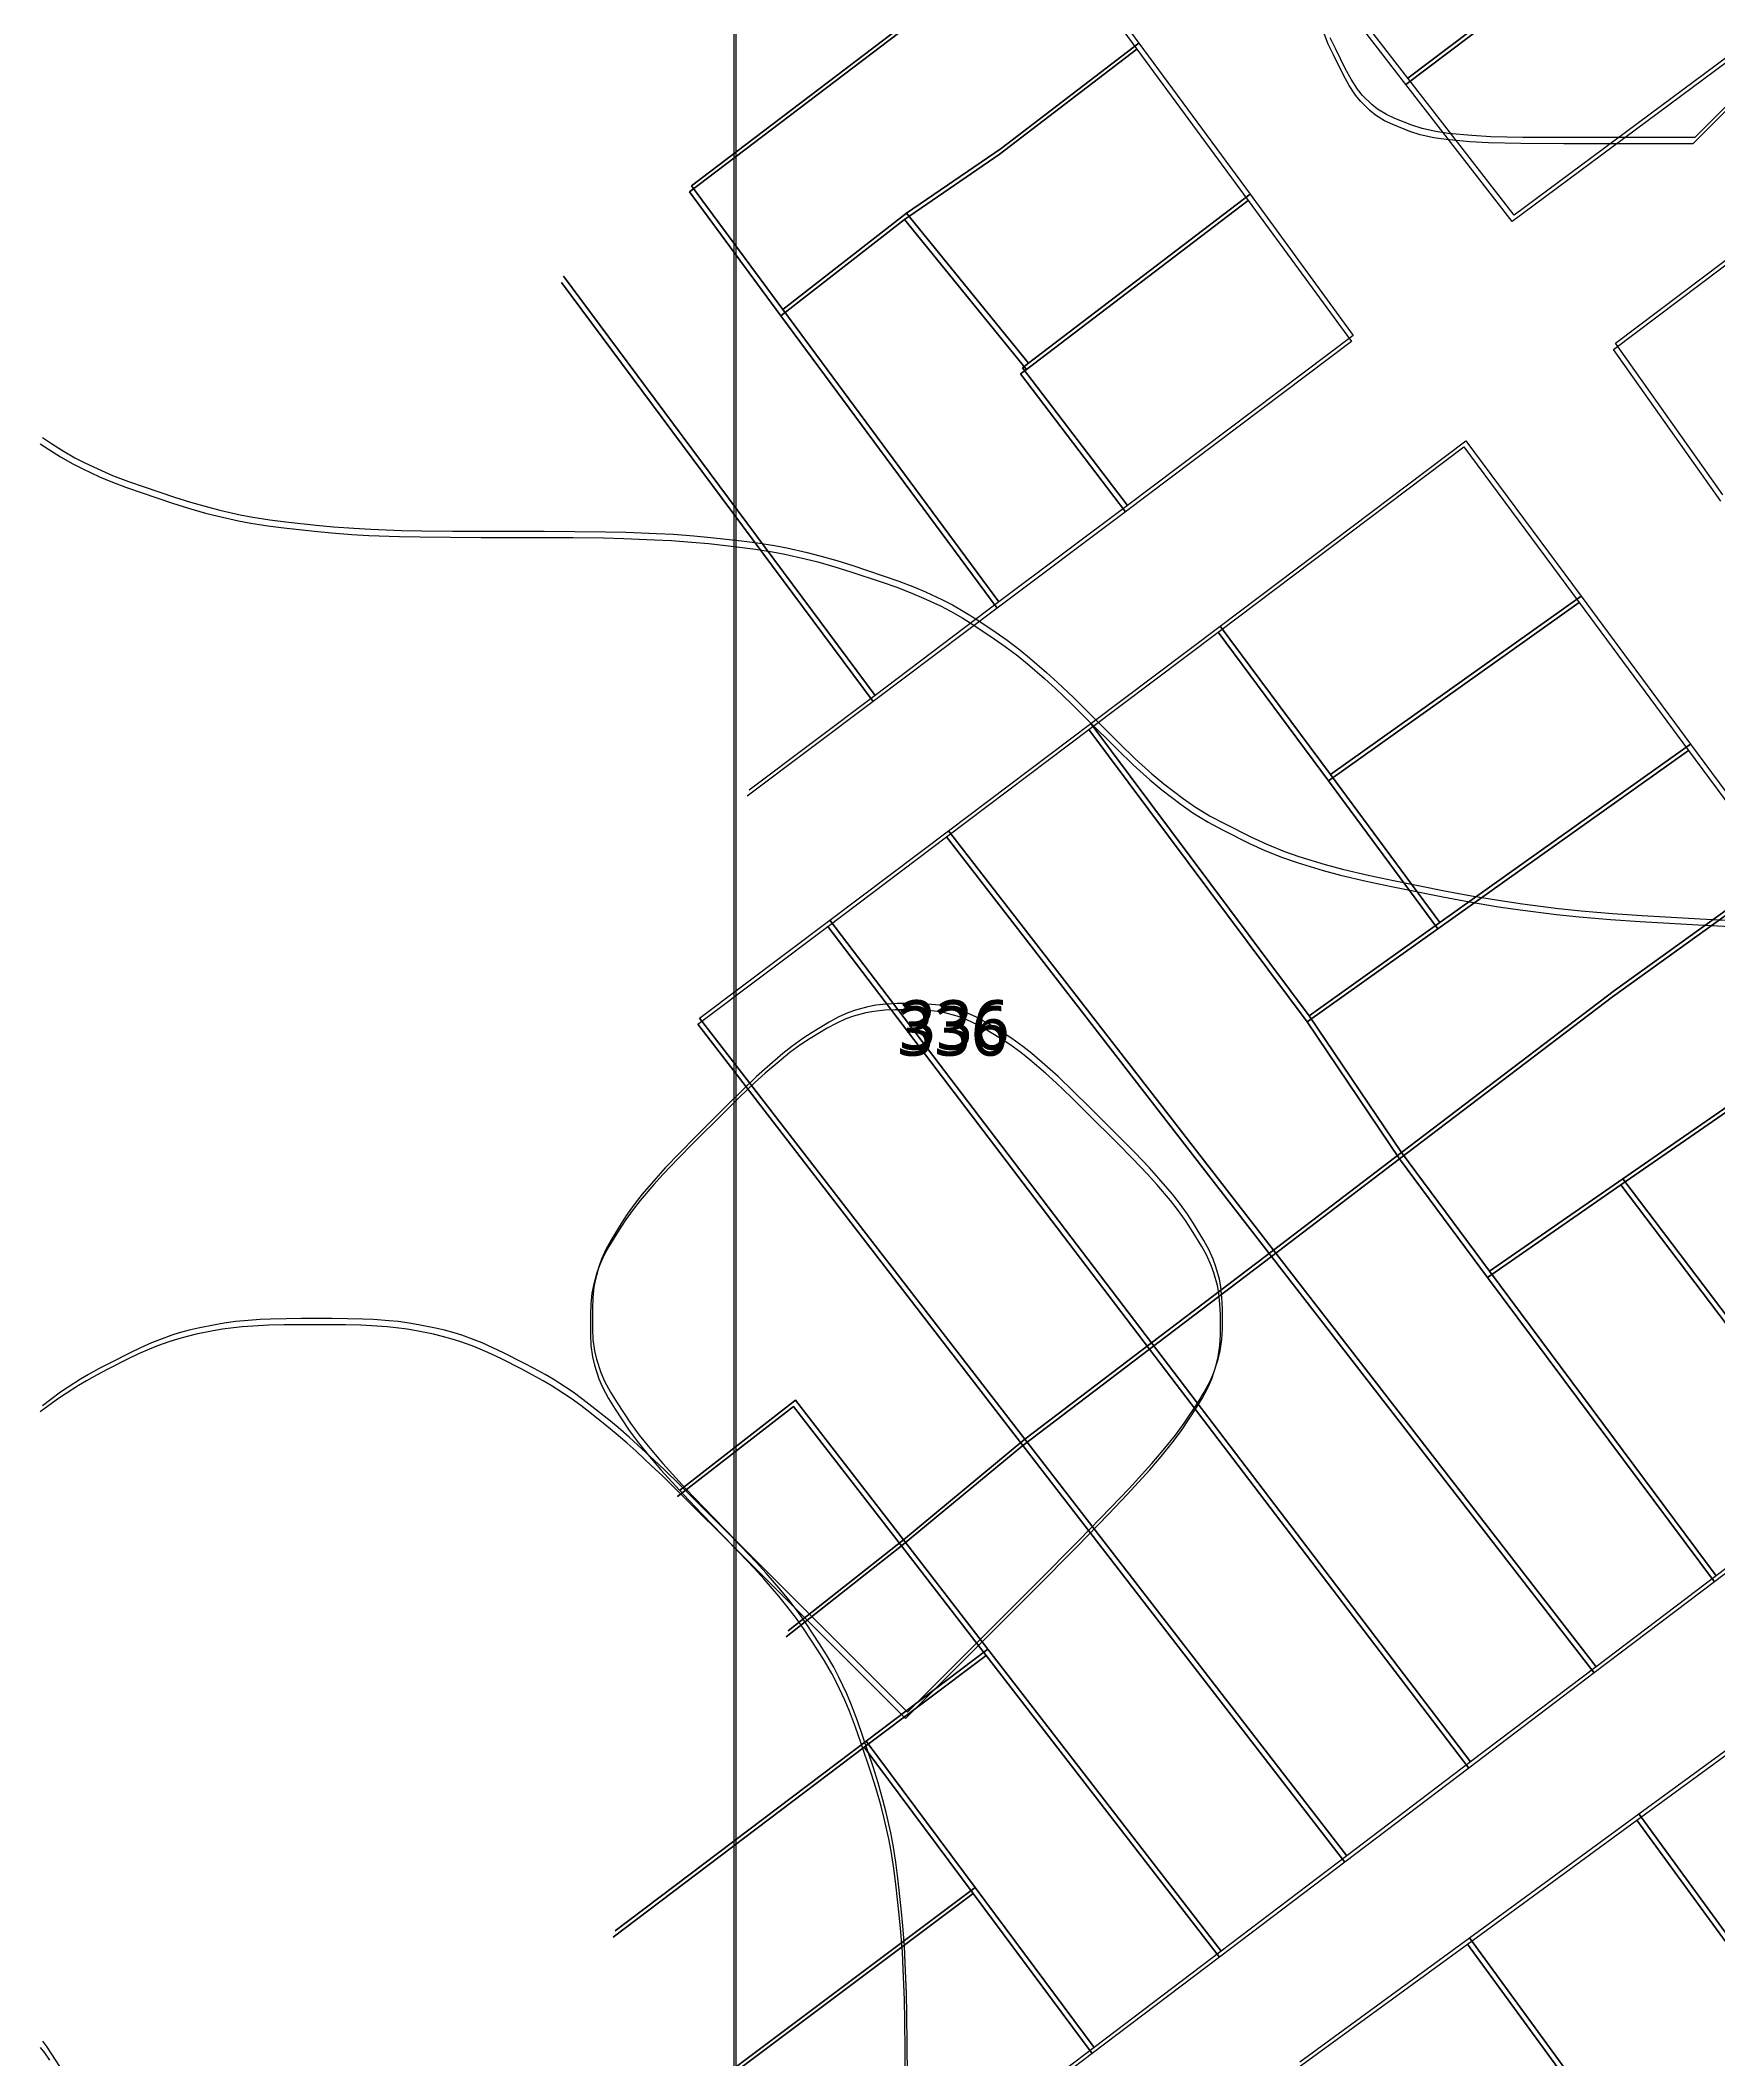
# Model space of a CAD drawing. Header units: metres. Extents: x -1097 to 1588, y -185 to 884.
# Drawn here: x -19.4 to 108.5, y 132.9 to 286.8 of the extents above; entities that cross this region are included whole.
import ezdxf

# ---------------------------------------------------------------- set-up
doc = ezdxf.new("R2010")
doc.units = ezdxf.units.M
for name, color, linetype in [('MUROS', 7, 'Continuous'), ('TERRENO', 188, 'Continuous'), ('VISTA LEJOS', 7, 'Continuous')]:
    doc.layers.add(name, color=color, linetype=linetype)

msp = doc.modelspace()

# ---------------------------------------------------------------- linework, layer by layer
at = {"layer": 'MUROS'}
for points in [[(33.52, 763.48), (1528.87, 763.48), (1528.87, 84.2), (33.52, 84.2)], [(33.67, 763.95), (1529.02, 763.95), (1529.02, 84.67), (33.67, 84.67)]]:
    msp.add_lwpolyline(points, close=True, dxfattribs=at)
at = {"layer": 'TERRENO'}
for points in [[(116.39, 288.76), (106.56, 278.93), (106.56, 278.93), (96.73, 278.93), (93.45, 278.95), (91, 279.01), (89.58, 279.08), (87.77, 279.25), (86.82, 279.39), (85.78, 279.62), (85, 279.87), (83.71, 280.39), (83.06, 280.69), (82.39, 281.1), (81.94, 281.46), (81.25, 282.15), (80.86, 282.63), (80.37, 283.38), (79.95, 284.15), (79.17, 285.71), (78.78, 286.53), (78.41, 287.45)], [(-19.36, 256.07), (-18.67, 255.61), (-17.83, 255.08), (-16.88, 254.53), (-16.13, 254.15), (-14.84, 253.55), (-14, 253.19), (-12.79, 252.73), (-11.61, 252.32), (-9.28, 251.54), (-8.07, 251.15), (-6.77, 250.78), (-5.82, 250.54), (-4.27, 250.19), (-3.32, 250.01), (-2.02, 249.81), (-0.81, 249.66), (1.52, 249.4), (2.82, 249.27), (4.37, 249.16), (5.67, 249.09), (8, 249), (9.56, 248.97), (11.89, 248.94), (14.22, 248.93), (18.89, 248.93), (21.22, 248.92), (23.55, 248.89), (25.11, 248.85), (27.44, 248.76), (28.74, 248.7), (30.29, 248.58), (31.59, 248.46), (33.92, 248.2), (35.13, 248.04), (36.43, 247.84), (37.38, 247.66), (38.93, 247.31), (39.88, 247.07), (41.18, 246.7), (42.39, 246.32), (44.72, 245.54), (45.9, 245.13), (47.11, 244.67), (47.95, 244.31), (49.24, 243.71), (49.99, 243.32), (50.94, 242.77), (51.78, 242.25), (53.33, 241.21), (54.17, 240.62), (55.12, 239.9), (55.87, 239.29), (57.16, 238.17), (58, 237.41), (59.21, 236.26), (60.39, 235.09), (62.72, 232.76), (63.92, 231.6), (65.19, 230.45), (66.1, 229.69), (67.57, 228.57), (68.45, 227.95), (69.63, 227.23), (70.72, 226.65), (72.79, 225.61), (73.94, 225.08), (75.29, 224.53), (76.4, 224.15), (78.39, 223.54), (79.71, 223.19), (81.66, 222.73), (83.61, 222.32), (87.5, 221.54), (89.54, 221.15), (91.75, 220.78), (93.41, 220.54), (96.18, 220.19), (97.9, 220.01), (100.29, 219.81), (102.55, 219.66), (106.96, 219.4), (109.43, 219.27)], [(46.56, 131.26), (46.55, 133.59), (46.52, 135.92), (46.48, 137.48), (46.39, 139.81), (46.33, 141.11), (46.21, 142.66), (46.09, 143.96), (45.83, 146.29), (45.67, 147.5), (45.47, 148.8), (45.29, 149.75), (44.94, 151.3), (44.7, 152.25), (44.33, 153.55), (43.94, 154.76), (43.17, 157.09), (42.75, 158.27), (42.29, 159.48), (41.94, 160.32), (41.33, 161.61), (40.95, 162.36), (40.4, 163.31), (39.87, 164.15), (38.84, 165.7), (38.25, 166.54), (37.53, 167.49), (36.92, 168.24), (35.79, 169.53), (35.04, 170.37), (33.88, 171.58), (32.72, 172.76), (30.39, 175.09), (29.22, 176.25), (28.04, 177.41), (27.24, 178.16), (26.03, 179.29), (25.35, 179.9), (24.51, 180.62), (23.8, 181.21), (22.51, 182.24), (21.83, 182.77), (21.08, 183.32), (20.51, 183.7), (19.56, 184.31), (18.96, 184.66), (18.13, 185.12), (17.33, 185.54), (15.78, 186.32), (14.98, 186.7), (14.15, 187.07), (13.55, 187.31), (12.6, 187.66), (12.03, 187.84), (11.28, 188.04), (10.6, 188.2), (9.31, 188.46), (8.6, 188.58), (7.76, 188.7), (7.08, 188.76), (5.87, 188.85), (5.07, 188.89), (3.89, 188.92), (2.72, 188.93), (0.39, 188.93), (-0.78, 188.92), (-1.96, 188.89), (-2.76, 188.85), (-3.97, 188.76), (-4.65, 188.7), (-5.49, 188.58), (-6.2, 188.46), (-7.49, 188.2), (-8.17, 188.04), (-8.92, 187.84), (-9.49, 187.66), (-10.44, 187.31), (-11.04, 187.07), (-11.87, 186.7), (-12.67, 186.32), (-14.22, 185.54), (-15.02, 185.12), (-15.85, 184.66), (-16.45, 184.31), (-17.4, 183.7), (-17.97, 183.32), (-18.72, 182.77), (-19.36, 182.28)], [(-19.36, 133.86), (-19.05, 133.45), (-18.67, 132.88)]]:
    msp.add_lwpolyline(points, dxfattribs=at)
msp.add_lwpolyline([(46.56, 158.93), (56.39, 168.76), (59.65, 172.04), (62.07, 174.52), (63.45, 175.98), (65.18, 177.88), (66.06, 178.89), (66.99, 180.05), (67.64, 180.95), (68.67, 182.5), (69.17, 183.31), (69.63, 184.17), (69.9, 184.81), (70.25, 185.84), (70.4, 186.48), (70.52, 187.34), (70.56, 188.15), (70.56, 189.7), (70.53, 190.5), (70.44, 191.34), (70.33, 191.93), (70.07, 192.88), (69.87, 193.45), (69.52, 194.2), (69.15, 194.88), (68.37, 196.17), (67.91, 196.88), (67.3, 197.72), (66.75, 198.4), (65.72, 199.61), (65, 200.41), (63.87, 201.59), (62.72, 202.76), (60.39, 205.09), (59.22, 206.25), (58.04, 207.37), (57.24, 208.09), (56.03, 209.13), (55.35, 209.67), (54.51, 210.28), (53.8, 210.74), (52.51, 211.52), (51.83, 211.89), (51.08, 212.24), (50.51, 212.44), (49.56, 212.7), (48.97, 212.81), (48.13, 212.9), (47.33, 212.93), (45.78, 212.93), (44.98, 212.9), (44.15, 212.81), (43.55, 212.7), (42.6, 212.44), (42.03, 212.24), (41.29, 211.89), (40.6, 211.52), (39.31, 210.74), (38.6, 210.28), (37.76, 209.67), (37.08, 209.13), (35.87, 208.09), (35.07, 207.37), (33.89, 206.25), (32.72, 205.09), (30.39, 202.76), (29.24, 201.59), (28.11, 200.41), (27.39, 199.61), (26.36, 198.4), (25.81, 197.72), (25.21, 196.88), (24.74, 196.17), (23.97, 194.88), (23.59, 194.2), (23.25, 193.45), (23.05, 192.88), (22.79, 191.93), (22.67, 191.34), (22.58, 190.5), (22.56, 189.7), (22.56, 188.15), (22.59, 187.34), (22.71, 186.48), (22.86, 185.84), (23.21, 184.81), (23.48, 184.17), (23.94, 183.31), (24.44, 182.5), (25.47, 180.95), (26.13, 180.05), (27.05, 178.89), (27.93, 177.88), (29.66, 175.98), (31.04, 174.52), (33.46, 172.04), (36.73, 168.76), (46.56, 158.93)], close=True, dxfattribs=at)
at = {"layer": 'VISTA LEJOS'}
for points in [[(33.52, 84.2), (33.52, 763.48)], [(33.67, 84.67), (33.67, 763.95)], [(84.7, 283.45), (103.79, 297.89)], [(103.79, 297.89), (84.7, 283.45)], [(84.85, 283.92), (103.94, 298.36)], [(103.94, 298.36), (84.85, 283.92)], [(30.11, 275.26), (57.1, 295.8)], [(57.1, 295.8), (30.11, 275.26)], [(30.26, 275.73), (57.26, 296.26)], [(57.26, 296.26), (30.26, 275.73)], [(57.1, 295.8), (64.2, 286.14)], [(57.26, 296.26), (64.35, 286.61)], [(84.7, 283.45), (76.14, 294.55)], [(84.85, 283.92), (76.29, 295.01)], [(116.39, 288.76), (106.56, 278.93), (106.56, 278.93), (96.73, 278.93), (93.45, 278.95), (91, 279.01), (89.58, 279.08), (87.77, 279.25), (86.82, 279.39), (85.78, 279.62), (85, 279.87), (83.71, 280.39), (83.06, 280.69), (82.39, 281.1), (81.94, 281.46), (81.25, 282.15), (80.86, 282.63), (80.37, 283.38), (79.95, 284.15), (79.17, 285.71), (78.78, 286.53), (78.41, 287.45)], [(116.54, 289.23), (106.71, 279.4), (106.71, 279.4), (96.88, 279.4), (93.6, 279.42), (91.16, 279.47), (89.73, 279.55), (87.92, 279.72), (86.97, 279.86), (85.93, 280.09), (85.16, 280.34), (83.86, 280.86), (83.21, 281.16), (82.54, 281.57), (82.09, 281.93), (81.4, 282.62), (81.01, 283.1), (80.52, 283.85), (80.1, 284.62), (79.32, 286.18), (78.93, 287)], [(64.35, 286.61), (53.85, 278.58)], [(53.85, 278.58), (64.35, 286.61)], [(64.35, 286.61), (72.82, 275.08)], [(111.64, 287.01), (92.79, 273.01)], [(111.79, 287.48), (92.94, 273.48)], [(64.2, 286.14), (53.7, 278.11)], [(53.7, 278.11), (64.2, 286.14)], [(64.2, 286.14), (72.67, 274.61)], [(92.79, 273.01), (84.7, 283.45)], [(92.94, 273.48), (84.85, 283.92)], [(53.85, 278.58), (46.63, 273.64)], [(46.63, 273.64), (53.85, 278.58)], [(53.85, 278.58), (53.85, 278.58)], [(53.7, 278.11), (46.48, 273.17)], [(46.48, 273.17), (53.7, 278.11)], [(53.7, 278.11), (53.7, 278.11)], [(100.66, 263.73), (118.82, 277.42)], [(37.23, 266.3), (30.26, 275.73)], [(30.26, 275.73), (30.26, 275.73)], [(30.26, 275.73), (37.23, 266.3)], [(100.51, 263.26), (118.67, 276.95)], [(37.07, 265.83), (30.11, 275.26)], [(30.11, 275.26), (30.11, 275.26)], [(30.11, 275.26), (37.07, 265.83)], [(55.79, 261.73), (72.67, 274.61)], [(72.67, 274.61), (55.79, 261.73)], [(55.94, 262.2), (72.82, 275.08)], [(72.82, 275.08), (55.94, 262.2)], [(72.67, 274.61), (80.54, 263.86)], [(72.82, 275.08), (80.69, 264.33)], [(46.48, 273.17), (37.07, 265.83)], [(37.07, 265.83), (46.48, 273.17)], [(46.63, 273.64), (37.23, 266.3)], [(37.23, 266.3), (46.63, 273.64)], [(46.48, 273.17), (55.79, 261.73)], [(46.48, 273.17), (46.48, 273.17)], [(55.79, 261.73), (46.48, 273.17)], [(46.63, 273.64), (55.94, 262.2)], [(46.63, 273.64), (46.63, 273.64)], [(55.94, 262.2), (46.63, 273.64)], [(92.79, 273.01), (92.79, 273.01)], [(92.94, 273.48), (92.94, 273.48)], [(20.36, 268.36), (44.1, 236.42)], [(44.1, 236.42), (20.36, 268.36)], [(20.51, 268.83), (44.26, 236.89)], [(44.26, 236.89), (20.51, 268.83)], [(37.23, 266.3), (53.69, 244.01)], [(37.23, 266.3), (37.23, 266.3)], [(53.69, 244.01), (37.23, 266.3)], [(37.07, 265.83), (53.54, 243.54)], [(37.07, 265.83), (37.07, 265.83)], [(53.54, 243.54), (37.07, 265.83)], [(80.54, 263.86), (63.32, 250.89)], [(80.69, 264.33), (63.48, 251.36)], [(108.7, 251.7), (100.51, 263.26)], [(108.85, 252.17), (100.66, 263.73)], [(55.79, 261.73), (55.32, 261.39)], [(55.32, 261.39), (55.79, 261.73)], [(55.94, 262.2), (55.48, 261.86)], [(55.48, 261.86), (55.94, 262.2)], [(55.48, 261.86), (63.48, 251.36)], [(63.48, 251.36), (55.48, 261.86)], [(55.32, 261.39), (63.32, 250.89)], [(63.32, 250.89), (55.32, 261.39)], [(-19.36, 256.07), (-18.67, 255.61), (-17.83, 255.08), (-16.88, 254.53), (-16.13, 254.15), (-14.84, 253.55), (-14, 253.19), (-12.79, 252.73), (-11.61, 252.32), (-9.28, 251.54), (-8.07, 251.15), (-6.77, 250.78), (-5.82, 250.54), (-4.27, 250.19), (-3.32, 250.01), (-2.02, 249.81), (-0.81, 249.66), (1.52, 249.4), (2.82, 249.27), (4.37, 249.16), (5.67, 249.09), (8, 249), (9.56, 248.97), (11.89, 248.94), (14.22, 248.93), (18.89, 248.93), (21.22, 248.92), (23.55, 248.89), (25.11, 248.85), (27.44, 248.76), (28.74, 248.7), (30.29, 248.58), (31.59, 248.46), (33.92, 248.2), (35.13, 248.04), (36.43, 247.84), (37.38, 247.66), (38.93, 247.31), (39.88, 247.07), (41.18, 246.7), (42.39, 246.32), (44.72, 245.54), (45.9, 245.13), (47.11, 244.67), (47.95, 244.31), (49.24, 243.71), (49.99, 243.32), (50.94, 242.77), (51.78, 242.25), (53.33, 241.21), (54.17, 240.62), (55.12, 239.9), (55.87, 239.29), (57.16, 238.17), (58, 237.41), (59.21, 236.26), (60.39, 235.09), (62.72, 232.76), (63.92, 231.6), (65.19, 230.45), (66.1, 229.69), (67.57, 228.57), (68.45, 227.95), (69.63, 227.23), (70.72, 226.65), (72.79, 225.61), (73.94, 225.08), (75.29, 224.53), (76.4, 224.15), (78.39, 223.54), (79.71, 223.19), (81.66, 222.73), (83.61, 222.32), (87.5, 221.54), (89.54, 221.15), (91.75, 220.78), (93.41, 220.54), (96.18, 220.19), (97.9, 220.01), (100.29, 219.81), (102.55, 219.66), (106.96, 219.4), (109.43, 219.27)], [(-19.2, 256.54), (-18.52, 256.08), (-17.68, 255.55), (-16.73, 255), (-15.98, 254.62), (-14.69, 254.02), (-13.85, 253.66), (-12.64, 253.2), (-11.46, 252.79), (-9.13, 252.01), (-7.92, 251.62), (-6.62, 251.25), (-5.67, 251.01), (-4.12, 250.66), (-3.17, 250.48), (-1.87, 250.28), (-0.66, 250.13), (1.67, 249.87), (2.97, 249.74), (4.52, 249.63), (5.82, 249.56), (8.15, 249.47), (9.71, 249.44), (12.04, 249.41), (14.37, 249.4), (19.04, 249.4), (21.37, 249.39), (23.7, 249.36), (25.26, 249.32), (27.59, 249.23), (28.89, 249.17), (30.44, 249.05), (31.74, 248.93), (34.07, 248.67), (35.28, 248.51), (36.58, 248.31), (37.53, 248.13), (39.08, 247.78), (40.03, 247.54), (41.33, 247.17), (42.54, 246.79), (44.87, 246.01), (46.05, 245.6), (47.26, 245.13), (48.1, 244.78), (49.39, 244.17), (50.14, 243.79), (51.09, 243.24), (51.93, 242.72), (53.48, 241.68), (54.32, 241.09), (55.27, 240.37), (56.02, 239.76), (57.31, 238.64), (58.15, 237.88), (59.36, 236.73), (60.54, 235.56), (62.87, 233.23), (64.07, 232.07), (65.34, 230.92), (66.25, 230.16), (67.72, 229.04), (68.6, 228.42), (69.79, 227.7), (70.87, 227.12), (72.94, 226.08), (74.09, 225.55), (75.44, 225), (76.55, 224.62), (78.54, 224.01), (79.86, 223.66), (81.81, 223.2), (83.76, 222.79), (87.65, 222.01), (89.69, 221.62), (91.9, 221.25), (93.57, 221.01), (96.33, 220.66), (98.05, 220.48), (100.44, 220.28), (102.7, 220.13), (107.11, 219.87), (109.58, 219.74)], [(70.39, 241.7), (89.11, 255.83)], [(70.54, 242.17), (89.26, 256.3)], [(89.11, 255.83), (97.89, 243.98)], [(89.26, 256.3), (98.04, 244.45)], [(63.32, 250.89), (53.54, 243.54)], [(63.48, 251.36), (53.69, 244.01)], [(63.32, 250.89), (63.32, 250.89)], [(63.48, 251.36), (63.48, 251.36)], [(53.54, 243.54), (44.1, 236.42)], [(53.69, 244.01), (44.26, 236.89)], [(78.79, 230.39), (97.89, 243.98)], [(97.89, 243.98), (78.79, 230.39)], [(78.94, 230.86), (98.04, 244.45)], [(98.04, 244.45), (78.94, 230.86)], [(97.89, 243.98), (106.23, 232.7)], [(97.89, 243.98), (97.89, 243.98)], [(98.04, 244.45), (106.38, 233.17)], [(98.04, 244.45), (98.04, 244.45)], [(60.54, 234.29), (70.39, 241.7)], [(60.69, 234.76), (70.54, 242.17)], [(70.39, 241.7), (78.79, 230.39)], [(78.79, 230.39), (70.39, 241.7)], [(70.39, 241.7), (70.39, 241.7)], [(70.54, 242.17), (78.94, 230.86)], [(78.94, 230.86), (70.54, 242.17)], [(70.54, 242.17), (70.54, 242.17)], [(44.1, 236.42), (34.51, 229.2)], [(44.26, 236.89), (34.66, 229.67)], [(49.7, 226.11), (60.54, 234.29)], [(49.85, 226.58), (60.69, 234.76)], [(60.54, 234.29), (77.17, 212.01)], [(77.17, 212.01), (60.54, 234.29)], [(60.69, 234.76), (77.32, 212.48)], [(77.32, 212.48), (60.69, 234.76)], [(87.14, 219.11), (106.23, 232.7)], [(106.23, 232.7), (87.14, 219.11)], [(87.29, 219.58), (106.38, 233.17)], [(106.38, 233.17), (87.29, 219.58)], [(106.23, 232.7), (113.29, 223.17)], [(106.38, 233.17), (113.44, 223.64)], [(78.94, 230.86), (87.29, 219.58)], [(87.29, 219.58), (78.94, 230.86)], [(78.94, 230.86), (78.94, 230.86)], [(78.79, 230.39), (87.14, 219.11)], [(87.14, 219.11), (78.79, 230.39)], [(78.79, 230.39), (78.79, 230.39)], [(40.79, 219.76), (49.85, 226.58)], [(49.85, 226.58), (74.6, 194.61)], [(74.6, 194.61), (49.85, 226.58)], [(49.85, 226.58), (49.85, 226.58)], [(40.64, 219.29), (49.7, 226.11)], [(49.7, 226.11), (74.45, 194.14)], [(74.45, 194.14), (49.7, 226.11)], [(49.7, 226.11), (49.7, 226.11)], [(100.45, 213.92), (113.29, 223.17)], [(113.29, 223.17), (100.45, 213.92)], [(100.6, 214.39), (113.44, 223.64)], [(113.44, 223.64), (100.6, 214.39)], [(30.73, 211.83), (40.64, 219.29)], [(30.88, 212.3), (40.79, 219.76)], [(40.64, 219.29), (65.17, 187.08)], [(65.17, 187.08), (40.64, 219.29)], [(40.64, 219.29), (40.64, 219.29)], [(40.79, 219.76), (65.32, 187.55)], [(65.32, 187.55), (40.79, 219.76)], [(40.79, 219.76), (40.79, 219.76)], [(77.17, 212.01), (87.14, 219.11)], [(87.14, 219.11), (77.17, 212.01)], [(77.32, 212.48), (87.29, 219.58)], [(87.29, 219.58), (77.32, 212.48)], [(84.2, 201.58), (100.45, 213.92)], [(100.45, 213.92), (84.2, 201.58)], [(84.35, 202.05), (100.6, 214.39)], [(100.6, 214.39), (84.35, 202.05)], [(84.35, 202.05), (77.32, 212.48)], [(77.32, 212.48), (77.32, 212.48)], [(77.32, 212.48), (84.35, 202.05)], [(101.07, 199.58), (120.7, 213.17)], [(120.7, 213.17), (101.07, 199.58)], [(101.22, 200.05), (120.85, 213.64)], [(120.85, 213.64), (101.22, 200.05)], [(30.73, 211.83), (55.51, 179.73)], [(55.51, 179.73), (30.73, 211.83)], [(30.73, 211.83), (30.73, 211.83)], [(30.88, 212.3), (55.66, 180.2)], [(55.66, 180.2), (30.88, 212.3)], [(30.88, 212.3), (30.88, 212.3)], [(84.2, 201.58), (77.17, 212.01)], [(77.17, 212.01), (77.17, 212.01)], [(77.17, 212.01), (84.2, 201.58)], [(74.6, 194.61), (84.35, 202.05)], [(84.35, 202.05), (74.6, 194.61)], [(84.35, 202.05), (91.07, 193.01)], [(91.07, 193.01), (84.35, 202.05)], [(74.45, 194.14), (84.2, 201.58)], [(84.2, 201.58), (74.45, 194.14)], [(84.2, 201.58), (90.92, 192.54)], [(90.92, 192.54), (84.2, 201.58)], [(90.92, 192.54), (101.07, 199.58)], [(101.07, 199.58), (90.92, 192.54)], [(91.07, 193.01), (101.22, 200.05)], [(101.22, 200.05), (91.07, 193.01)], [(101.07, 199.58), (109.17, 188.89)], [(109.17, 188.89), (101.07, 199.58)], [(101.07, 199.58), (101.07, 199.58)], [(101.22, 200.05), (109.32, 189.36)], [(109.32, 189.36), (101.22, 200.05)], [(101.22, 200.05), (101.22, 200.05)], [(65.17, 187.08), (74.45, 194.14)], [(74.45, 194.14), (65.17, 187.08)], [(65.32, 187.55), (74.6, 194.61)], [(74.6, 194.61), (65.32, 187.55)], [(74.45, 194.14), (99.04, 162.39)], [(99.04, 162.39), (74.45, 194.14)], [(74.45, 194.14), (74.45, 194.14)], [(74.6, 194.61), (99.19, 162.86)], [(99.19, 162.86), (74.6, 194.61)], [(74.6, 194.61), (74.6, 194.61)], [(108.2, 169.33), (90.92, 192.54)], [(90.92, 192.54), (90.92, 192.54)], [(90.92, 192.54), (108.2, 169.33)], [(108.35, 169.8), (91.07, 193.01)], [(91.07, 193.01), (91.07, 193.01)], [(91.07, 193.01), (108.35, 169.8)], [(46.71, 131.73), (46.7, 134.06), (46.67, 136.39), (46.63, 137.95), (46.54, 140.28), (46.48, 141.58), (46.36, 143.13), (46.24, 144.43), (45.98, 146.76), (45.82, 147.97), (45.62, 149.27), (45.44, 150.22), (45.09, 151.77), (44.85, 152.72), (44.48, 154.02), (44.1, 155.23), (43.32, 157.56), (42.9, 158.74), (42.44, 159.95), (42.09, 160.79), (41.48, 162.08), (41.1, 162.83), (40.55, 163.78), (40.02, 164.62), (38.99, 166.17), (38.4, 167.01), (37.68, 167.96), (37.07, 168.71), (35.94, 170), (35.19, 170.84), (34.03, 172.05), (32.87, 173.23), (30.54, 175.56), (29.37, 176.72), (28.19, 177.88), (27.39, 178.63), (26.18, 179.76), (25.5, 180.37), (24.66, 181.09), (23.95, 181.68), (22.66, 182.71), (21.98, 183.24), (21.23, 183.79), (20.66, 184.17), (19.71, 184.78), (19.12, 185.13), (18.28, 185.59), (17.48, 186.01), (15.93, 186.78), (15.13, 187.17), (14.3, 187.54), (13.7, 187.78), (12.75, 188.13), (12.18, 188.31), (11.44, 188.51), (10.75, 188.67), (9.46, 188.93), (8.75, 189.05), (7.91, 189.17), (7.23, 189.23), (6.02, 189.32), (5.22, 189.36), (4.04, 189.39), (2.87, 189.4), (0.54, 189.4), (-0.63, 189.39), (-1.81, 189.36), (-2.61, 189.32), (-3.82, 189.23), (-4.5, 189.17), (-5.34, 189.05), (-6.05, 188.93), (-7.34, 188.67), (-8.02, 188.51), (-8.77, 188.31), (-9.34, 188.13), (-10.29, 187.78), (-10.88, 187.54), (-11.72, 187.17), (-12.52, 186.78), (-14.07, 186.01), (-14.87, 185.59), (-15.7, 185.13), (-16.3, 184.78), (-17.25, 184.17), (-17.82, 183.79), (-18.56, 183.24), (-19.2, 182.75)], [(46.56, 131.26), (46.55, 133.59), (46.52, 135.92), (46.48, 137.48), (46.39, 139.81), (46.33, 141.11), (46.21, 142.66), (46.09, 143.96), (45.83, 146.29), (45.67, 147.5), (45.47, 148.8), (45.29, 149.75), (44.94, 151.3), (44.7, 152.25), (44.33, 153.55), (43.94, 154.76), (43.17, 157.09), (42.75, 158.27), (42.29, 159.48), (41.94, 160.32), (41.33, 161.61), (40.95, 162.36), (40.4, 163.31), (39.87, 164.15), (38.84, 165.7), (38.25, 166.54), (37.53, 167.49), (36.92, 168.24), (35.79, 169.53), (35.04, 170.37), (33.88, 171.58), (32.72, 172.76), (30.39, 175.09), (29.22, 176.25), (28.04, 177.41), (27.24, 178.16), (26.03, 179.29), (25.35, 179.9), (24.51, 180.62), (23.8, 181.21), (22.51, 182.24), (21.83, 182.77), (21.08, 183.32), (20.51, 183.7), (19.56, 184.31), (18.96, 184.66), (18.13, 185.12), (17.33, 185.54), (15.78, 186.32), (14.98, 186.7), (14.15, 187.07), (13.55, 187.31), (12.6, 187.66), (12.03, 187.84), (11.28, 188.04), (10.6, 188.2), (9.31, 188.46), (8.6, 188.58), (7.76, 188.7), (7.08, 188.76), (5.87, 188.85), (5.07, 188.89), (3.89, 188.92), (2.72, 188.93), (0.39, 188.93), (-0.78, 188.92), (-1.96, 188.89), (-2.76, 188.85), (-3.97, 188.76), (-4.65, 188.7), (-5.49, 188.58), (-6.2, 188.46), (-7.49, 188.2), (-8.17, 188.04), (-8.92, 187.84), (-9.49, 187.66), (-10.44, 187.31), (-11.04, 187.07), (-11.87, 186.7), (-12.67, 186.32), (-14.22, 185.54), (-15.02, 185.12), (-15.85, 184.66), (-16.45, 184.31), (-17.4, 183.7), (-17.97, 183.32), (-18.72, 182.77), (-19.36, 182.28)], [(65.17, 187.08), (55.51, 179.73)], [(55.51, 179.73), (65.17, 187.08)], [(65.32, 187.55), (55.66, 180.2)], [(55.66, 180.2), (65.32, 187.55)], [(89.48, 155.14), (65.17, 187.08)], [(65.17, 187.08), (89.48, 155.14)], [(89.63, 155.61), (65.32, 187.55)], [(65.32, 187.55), (89.63, 155.61)], [(38.19, 183.17), (29.35, 176.3)], [(29.35, 176.3), (38.19, 183.17)], [(46.41, 172.55), (38.19, 183.17)], [(38.19, 183.17), (46.41, 172.55)], [(38.04, 182.7), (29.2, 175.83)], [(29.2, 175.83), (38.04, 182.7)], [(46.26, 172.08), (38.04, 182.7)], [(38.04, 182.7), (46.26, 172.08)], [(55.66, 180.2), (46.41, 172.55)], [(46.41, 172.55), (55.66, 180.2)], [(55.66, 180.2), (80.19, 148.45)], [(80.19, 148.45), (55.66, 180.2)], [(55.51, 179.73), (46.26, 172.08)], [(46.26, 172.08), (55.51, 179.73)], [(55.51, 179.73), (80.04, 147.98)], [(80.04, 147.98), (55.51, 179.73)], [(118.38, 177.39), (108.35, 169.8)], [(118.23, 176.92), (108.2, 169.33)], [(37.63, 165.61), (46.41, 172.55)], [(46.41, 172.55), (37.63, 165.61)], [(46.41, 172.55), (46.41, 172.55)], [(46.41, 172.55), (52.85, 164.2)], [(52.85, 164.2), (46.41, 172.55)], [(37.48, 165.14), (46.26, 172.08)], [(46.26, 172.08), (37.48, 165.14)], [(46.26, 172.08), (46.26, 172.08)], [(46.26, 172.08), (52.7, 163.73)], [(52.7, 163.73), (46.26, 172.08)], [(108.2, 169.33), (99.04, 162.39)], [(108.35, 169.8), (99.19, 162.86)], [(43.42, 156.73), (52.7, 163.73)], [(52.7, 163.73), (43.42, 156.73)], [(43.57, 157.2), (52.85, 164.2)], [(52.85, 164.2), (43.57, 157.2)], [(52.7, 163.73), (70.48, 140.73)], [(70.48, 140.73), (52.7, 163.73)], [(52.7, 163.73), (52.7, 163.73)], [(52.85, 164.2), (70.63, 141.2)], [(70.63, 141.2), (52.85, 164.2)], [(52.85, 164.2), (52.85, 164.2)], [(99.04, 162.39), (89.48, 155.14)], [(99.19, 162.86), (89.63, 155.61)], [(102.29, 151.18), (115.21, 160.62)], [(102.44, 151.65), (115.36, 161.09)], [(24.44, 142.73), (43.57, 157.2)], [(43.57, 157.2), (24.44, 142.73)], [(43.57, 157.2), (51.88, 146.05)], [(51.88, 146.05), (43.57, 157.2)], [(24.29, 142.26), (43.42, 156.73)], [(43.42, 156.73), (24.29, 142.26)], [(43.42, 156.73), (51.73, 145.58)], [(51.73, 145.58), (43.42, 156.73)], [(89.63, 155.61), (80.19, 148.45)], [(89.63, 155.61), (89.63, 155.61)], [(89.48, 155.14), (80.04, 147.98)], [(89.48, 155.14), (89.48, 155.14)], [(89.38, 141.73), (102.29, 151.18)], [(89.53, 142.2), (102.44, 151.65)], [(102.29, 151.18), (112.92, 136.64)], [(102.29, 151.18), (102.29, 151.18)], [(112.92, 136.64), (102.29, 151.18)], [(102.44, 151.65), (113.07, 137.11)], [(102.44, 151.65), (102.44, 151.65)], [(113.07, 137.11), (102.44, 151.65)], [(80.04, 147.98), (70.48, 140.73)], [(80.19, 148.45), (70.63, 141.2)], [(80.04, 147.98), (80.04, 147.98)], [(80.19, 148.45), (80.19, 148.45)], [(32.51, 131.17), (51.73, 145.58)], [(51.73, 145.58), (32.51, 131.17)], [(32.66, 131.64), (51.88, 146.05)], [(51.88, 146.05), (32.66, 131.64)], [(51.73, 145.58), (60.79, 133.39)], [(60.79, 133.39), (51.73, 145.58)], [(51.73, 145.58), (51.73, 145.58)], [(51.88, 146.05), (60.94, 133.86)], [(60.94, 133.86), (51.88, 146.05)], [(51.88, 146.05), (51.88, 146.05)], [(76.46, 132.29), (89.38, 141.73)], [(76.61, 132.76), (89.53, 142.2)], [(89.38, 141.73), (103.64, 122.21)], [(89.38, 141.73), (89.38, 141.73)], [(103.64, 122.21), (89.38, 141.73)], [(89.53, 142.2), (103.8, 122.68)], [(89.53, 142.2), (89.53, 142.2)], [(103.8, 122.68), (89.53, 142.2)], [(70.48, 140.73), (60.79, 133.39)], [(70.63, 141.2), (60.94, 133.86)], [(-19.2, 134.33), (-18.9, 133.92), (-18.52, 133.35), (-17.91, 132.4)], [(-19.36, 133.86), (-19.05, 133.45), (-18.67, 132.88)], [(60.79, 133.39), (41.64, 118.86)], [(60.94, 133.86), (41.79, 119.33)]]:
    msp.add_lwpolyline(points, dxfattribs=at)
for points in [[(46.56, 158.93), (56.39, 168.76), (59.65, 172.04), (62.07, 174.52), (63.45, 175.98), (65.18, 177.88), (66.06, 178.89), (66.99, 180.05), (67.64, 180.95), (68.67, 182.5), (69.17, 183.31), (69.63, 184.17), (69.9, 184.81), (70.25, 185.84), (70.4, 186.48), (70.52, 187.34), (70.56, 188.15), (70.56, 189.7), (70.53, 190.5), (70.44, 191.34), (70.33, 191.93), (70.07, 192.88), (69.87, 193.45), (69.52, 194.2), (69.15, 194.88), (68.37, 196.17), (67.91, 196.88), (67.3, 197.72), (66.75, 198.4), (65.72, 199.61), (65, 200.41), (63.87, 201.59), (62.72, 202.76), (60.39, 205.09), (59.22, 206.25), (58.04, 207.37), (57.24, 208.09), (56.03, 209.13), (55.35, 209.67), (54.51, 210.28), (53.8, 210.74), (52.51, 211.52), (51.83, 211.89), (51.08, 212.24), (50.51, 212.44), (49.56, 212.7), (48.97, 212.81), (48.13, 212.9), (47.33, 212.93), (45.78, 212.93), (44.98, 212.9), (44.15, 212.81), (43.55, 212.7), (42.6, 212.44), (42.03, 212.24), (41.29, 211.89), (40.6, 211.52), (39.31, 210.74), (38.6, 210.28), (37.76, 209.67), (37.08, 209.13), (35.87, 208.09), (35.07, 207.37), (33.89, 206.25), (32.72, 205.09), (30.39, 202.76), (29.24, 201.59), (28.11, 200.41), (27.39, 199.61), (26.36, 198.4), (25.81, 197.72), (25.21, 196.88), (24.74, 196.17), (23.97, 194.88), (23.59, 194.2), (23.25, 193.45), (23.05, 192.88), (22.79, 191.93), (22.67, 191.34), (22.58, 190.5), (22.56, 189.7), (22.56, 188.15), (22.59, 187.34), (22.71, 186.48), (22.86, 185.84), (23.21, 184.81), (23.48, 184.17), (23.94, 183.31), (24.44, 182.5), (25.47, 180.95), (26.13, 180.05), (27.05, 178.89), (27.93, 177.88), (29.66, 175.98), (31.04, 174.52), (33.46, 172.04), (36.73, 168.76), (46.56, 158.93)], [(46.71, 159.4), (56.54, 169.23), (59.8, 172.51), (62.22, 174.99), (63.6, 176.45), (65.33, 178.35), (66.21, 179.36), (67.14, 180.52), (67.79, 181.42), (68.83, 182.97), (69.32, 183.78), (69.79, 184.64), (70.05, 185.28), (70.4, 186.31), (70.55, 186.95), (70.67, 187.81), (70.71, 188.62), (70.71, 190.17), (70.68, 190.97), (70.59, 191.81), (70.48, 192.4), (70.22, 193.35), (70.02, 193.92), (69.67, 194.67), (69.3, 195.35), (68.52, 196.64), (68.06, 197.35), (67.45, 198.19), (66.91, 198.87), (65.87, 200.08), (65.15, 200.88), (64.03, 202.06), (62.87, 203.23), (60.54, 205.56), (59.37, 206.71), (58.19, 207.84), (57.39, 208.56), (56.18, 209.59), (55.5, 210.14), (54.67, 210.75), (53.95, 211.21), (52.66, 211.99), (51.98, 212.36), (51.23, 212.71), (50.66, 212.91), (49.71, 213.17), (49.12, 213.28), (48.28, 213.37), (47.48, 213.4), (45.93, 213.4), (45.13, 213.37), (44.3, 213.28), (43.7, 213.17), (42.75, 212.91), (42.18, 212.71), (41.44, 212.36), (40.75, 211.99), (39.46, 211.21), (38.75, 210.75), (37.91, 210.14), (37.23, 209.59), (36.02, 208.56), (35.22, 207.84), (34.04, 206.71), (32.87, 205.56), (30.54, 203.23), (29.39, 202.06), (28.26, 200.88), (27.54, 200.08), (26.51, 198.87), (25.96, 198.19), (25.36, 197.35), (24.9, 196.64), (24.12, 195.35), (23.74, 194.67), (23.4, 193.92), (23.2, 193.35), (22.94, 192.4), (22.82, 191.81), (22.74, 190.97), (22.71, 190.17), (22.71, 188.62), (22.74, 187.81), (22.86, 186.95), (23.01, 186.31), (23.36, 185.28), (23.63, 184.64), (24.09, 183.78), (24.59, 182.97), (25.62, 181.42), (26.28, 180.52), (27.2, 179.36), (28.08, 178.35), (29.81, 176.45), (31.19, 174.99), (33.61, 172.51), (36.88, 169.23), (46.71, 159.4)]]:
    msp.add_lwpolyline(points, close=True, dxfattribs=at)

# ---------------------------------------------------------------- texts
at = {"layer": 'TERRENO', "insert": (45.93, 213.2), "char_height": 0.2, "attachment_point": 1}
msp.add_mtext('\\fOpen Sans|i0|b0;\\H3.77032;336', dxfattribs=at)
at = {"layer": 'VISTA LEJOS', "char_height": 0.2, "attachment_point": 1}
for insert in [(45.93, 213.2), (46.08, 213.67)]:
    msp.add_mtext('\\fOpen Sans|i0|b0;\\H3.77032;336', dxfattribs=dict(at, insert=insert))

doc.saveas('drawing.dxf')
